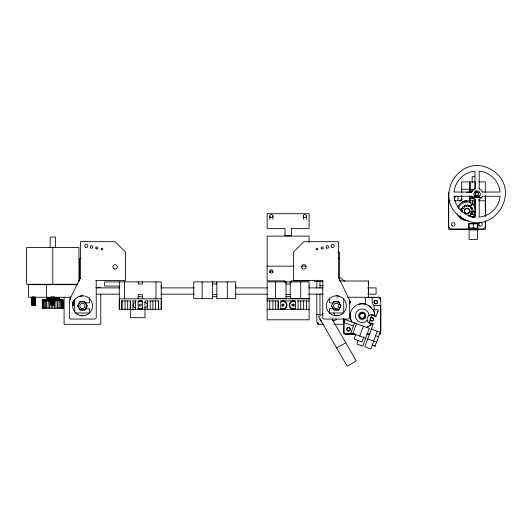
<?xml version="1.0" encoding="UTF-8"?>
<svg xmlns="http://www.w3.org/2000/svg" width="532" height="532" viewBox="0 0 532 532"><rect width="100%" height="100%" fill="white"/><g stroke="black" fill="none" stroke-linecap="round" stroke-linejoin="round"><path stroke-width="0.8" d="M35.019 297.162L34.826 305.228L34.799 297.162M35.205 305.228L35.225 297.162L35.245 305.228L35.185 297.162L35.205 305.228L31.9 305.228L31.907 297.162M54.231 297.162L54.038 305.228L54.011 297.162M54.397 297.162L54.277 305.228L54.257 297.162M54.457 305.228L54.457 297.162L54.417 305.228L51.112 305.228L51.105 297.162L51.125 305.228M73.669 305.228L73.669 301.198L73.629 305.228L72.458 305.228M161.249 300.919L161.249 309.305L119.301 309.305L119.301 300.919M130.307 309.305L130.307 300.919L121.176 300.919M158.622 300.919L158.622 309.305L158.622 300.919L149.406 300.919M278.176 300.919L278.176 309.305L278.176 300.919L267.164 300.919M343.719 331.868L343.719 318.735M368.363 297.262L368.363 281.002L339.522 281.002M375.12 346.119L372.22 345.062L375.113 346.126L380.746 330.665L380.746 305.548L374.202 305.548L373.218 304.789L372.267 303.14L372.147 297.262M461.67 200.777L461.67 195.836L461.67 200.777L454.315 200.777M461.67 192.537L461.67 188.195M469.437 202.419L469.443 198.316M461.67 192.571L461.67 181.904L469.457 181.904L469.45 189.286L461.67 189.246M469.457 184.524L469.457 182.948M32.06 297.162L32.026 305.228L32.04 297.162M70.477 299.583L70.397 297.162L70.43 299.583M35.112 297.162L35.178 305.228M32.299 297.162L32.179 305.228M51.511 297.162L51.458 305.228L51.404 297.162M32.612 297.162L32.538 305.228L32.479 297.162M51.823 297.162L51.75 305.228L51.69 297.162M73.29 301.198L73.25 305.228L73.236 301.198M471.711 196.242L454.115 196.242C454.893 207.028 464.197 216.338 474.99 217.116L475.143 199.573L473.008 198.223L471.651 196.082M479.026 199.573L481.879 197.345L472.137 197.106L478.84 197.186L480.596 194.14L478.84 191.101L475.329 191.101L475.329 197.186L481.879 197.345L482.517 196.082M32.991 297.162L32.904 305.228L32.838 297.162M52.203 297.162L52.116 305.228L52.05 297.162M33.41 297.162L33.31 305.228L33.243 297.162M34.241 297.162L34.134 305.228L34.088 297.162M34.607 297.162L34.514 305.228L34.474 297.162M51.139 308.168L51.331 297.415M52.621 297.162L52.522 305.228L52.455 297.162M53.453 297.162L53.346 305.228L53.3 297.162M53.818 297.162L53.725 305.228L53.685 297.162M72.964 302.808L72.937 305.228L72.924 302.808M33.835 297.162L33.729 305.228L33.669 297.162M53.047 297.162L52.941 305.228L52.881 297.162M477.975 192.657L475.329 191.101L475.329 197.186L473.573 194.14L475.329 191.101C480.137 191.261 479.578 198.037 475.023 195.224M475.349 207.467L473.101 204.268L469.862 205.771L469.064 206.735L468.399 206.483C469.237 203.889 466.391 204.574 466.916 206.303L466.212 206.389C466.032 204.155 463.465 204.98 464.815 206.915L464.23 207.32C463.179 205.505 461.064 207.261 463.239 208.438L462.907 209.069C460.812 207.946 460.286 210.566 462.547 210.519L462.547 211.231L461.543 211.517M471.651 192.198L473.008 190.064L474.99 188.774L475.335 182.343M475.355 194.054L476.266 192.617L477.902 192.617M62.104 299.775L63.255 300.66L63.268 308.168L42.294 308.168L42.307 300.66L43.458 299.775M469.862 205.771L468.399 206.483L468.539 205.924M466.916 206.303L467.023 205.379M350.581 312.65C349.85 315.848 350.262 319.306 352.018 322.099M468.512 216.185L468.399 215.267L469.064 215.014L469.862 215.979L473.101 217.482L470.235 216.172M472.343 214.117L471.212 213.95L472.981 213.791L471.458 212.315L471.631 211.623C474.717 212.155 473.334 209.502 471.631 210.127L471.458 209.435L472.981 207.959L471.212 207.799M458.584 208.285C460.153 202.193 468.619 199.846 473.101 204.268L470.235 205.578M354.452 322.984L350.867 332.839L365.65 338.219M352.836 333.557L356.427 323.702M355.742 334.615L354.132 339.05L362.013 341.916L363.895 336.743M358.302 340.008L356.866 343.951L362.777 346.106L369.235 328.364L344.796 319.473L343.719 322.425L353.374 325.943M359.738 336.064L363.323 326.216M377.235 331.276L370.777 349.019L364.866 346.864L373.205 323.948L369.062 322.445L370.059 319.705L370.551 319.885L370.372 320.377A1.782 1.782 0 0 0 373.411 319.838A1.782 1.782 0 0 0 371.429 317.478L371.25 317.97L370.757 317.79L371.755 315.05L375.898 316.56L378.378 309.744L372.679 309.744A12.063 12.063 0 0 0 356.201 305.328A12.063 12.063 0 0 0 351.792 321.8M475.349 214.283L473.413 217.176M469.271 206.303L469.064 206.735L469.31 206.243M80.498 277.332L69.326 300.294L69.326 317.484A1.576 1.576 0 0 0 70.896 319.054L94.656 319.054A1.576 1.576 0 0 0 96.225 317.484L96.225 280.477M471.339 207.746L470.767 208.118L470.295 207.58L470.966 205.884L470.321 205.538M340.54 306.485L338.578 309.89L333.857 309.89L331.496 305.807M470.68 207.154L470.295 207.58M470.321 216.211L470.953 216.185L470.295 214.17L470.767 213.631L472.436 214.11L470.767 213.631M379.376 332.912L380.427 331.868L380.427 330.239M472.197 209.083L471.458 209.435L471.917 209.282M49.868 297.415L49.543 308.168M474.039 189.392L470.614 189.658M323.429 313.727L318.535 316.547L347.19 366.176L356.274 360.929L332.161 319.167M336.703 348.008L345.787 342.768M460.885 209.123L462.8 208.152L460.785 209.169M474.364 189.053L475.409 188.621M468.399 206.483L470.075 205.651M336.776 319.459L333.331 321.069L332.3 318.868M461.962 202.113L464.363 201.116L469.457 200.777M47.222 297.415L47.222 299.775L46.623 300.66L46.617 308.168M472.802 211.537L469.63 211.916C468.426 215.214 463.113 213.019 464.596 209.834C465.799 206.536 471.113 208.73 469.63 211.916L471.631 211.623L475.156 212.082L471.631 211.623M43.298 299.789L42.434 300.66L42.42 308.168M80.013 296.164L82.593 295.825M359.113 304.124L362.232 303.712L365.358 304.124L365.358 297.262M336.377 315.749L338.957 315.41M46.104 299.775L45.373 300.66L45.366 308.168M45.147 299.775L44.309 300.66L44.296 308.168M44.369 299.775L43.451 300.66L43.438 308.168M43.804 299.775L42.819 300.66L42.806 308.168M466.897 192.305L471.711 192.045L454.115 192.045C454.893 181.252 464.197 171.949 474.99 171.171L474.99 188.774M474.378 176.657L472.177 176.657L472.177 182.396M475.508 181.904L470.614 181.904L470.614 191.281M478.767 181.904L485.297 181.904L485.297 192.571M482.458 192.045L500.06 192.045C499.282 181.252 489.972 171.949 479.186 171.171L479.186 188.774M475.655 192.551L478.102 192.551M482.458 196.242L500.06 196.242C499.282 207.028 489.972 216.338 479.186 217.116L479.186 199.513M470.614 198.576L474.039 198.842A5.453 5.453 0 0 0 475.349 199.38M448.589 200.777L450.158 200.777M470.614 200.777L475.714 200.777M478.767 200.777L485.297 200.777M468.539 220.707L466.943 220.707A9.962 9.962 0 0 1 457.507 213.944M337.9 252.168L339.522 252.168L339.522 280.198M80.844 258.459L79.448 258.459L79.448 280.75M338.126 258.459L339.522 258.459M267.164 266.153L293.484 266.153M301.711 266.153L305.82 266.153M95.833 280.477L125.592 280.477L125.592 252.168L115.105 241.681L80.498 241.681L80.498 278.861M322.897 280.477L293.385 280.477L293.385 252.168L303.872 241.681L338.478 241.681L338.478 278.056M309.112 280.836L291.283 280.836L291.283 282.465M323.25 281.528L314.359 281.528L314.359 280.131M212.627 283.982L216.823 283.982M286.036 283.982L290.233 283.982M77.326 284.254L26.6 284.254L26.6 247.553L78.962 247.553L78.962 281.807M77.792 284.673L28.562 284.673L28.562 297.262L70.909 297.262M319.965 285.724L323.25 285.724M119.301 286.076L104.618 286.076L104.618 281.88L161.249 281.88L161.249 309.305M160.724 286.076L161.249 286.076M235.177 286.076L235.703 286.076M308.587 286.076L309.112 286.076M95.893 287.593L100.787 287.593M96.325 287.885L119.574 287.885M161.076 287.885L194.28 287.885M235.789 287.885L267.33 287.885M308.833 287.885L322.951 287.885M367.772 287.885L376.077 287.885L376.077 294.176L367.772 294.176M96.325 294.176L119.574 294.176M161.076 294.176L194.28 294.176M235.789 294.176L267.33 294.176M308.833 294.176L322.951 294.176M212.627 294.622L216.823 294.622M286.036 294.622L290.233 294.622M138.174 296.723L142.37 296.723M212.627 296.723L216.823 296.723M286.036 296.723L290.233 296.723M347.728 297.262L378.651 297.262L380.746 299.356L380.746 330.665M367.526 297.421L380.573 297.421L380.573 299.868M119.301 298.818L161.249 298.818M43.019 299.829L51.331 299.775M62.543 299.829L53.998 299.775L54.025 297.415L54.131 299.775M42.866 299.888L51.232 299.888M54.284 299.789L62.696 299.888M42.726 299.975L51.205 299.975M54.331 299.888L62.836 299.975M42.6 300.081L51.192 300.081M54.357 299.975L62.962 300.081M42.494 300.208L51.172 300.208M54.37 300.081L63.069 300.208M42.407 300.347L51.158 300.347M54.39 300.208L63.155 300.347M42.347 300.5L51.145 300.5M54.404 300.347L63.215 300.5M42.307 300.66L51.145 300.66M54.41 300.5L63.255 300.66M42.294 300.826L51.139 300.826M54.417 300.66L63.268 300.826M132.8 300.919L136.119 300.919M147.743 300.919L144.99 300.919L144.99 317.697L130.307 317.697L130.307 300.919M297.268 300.919L309.112 300.919M333.857 301.857L338.578 301.857L340.939 305.947L338.578 310.036L333.857 310.036L331.496 305.947L333.857 301.717L338.578 301.717L340.939 305.807M84.482 302.868L89.383 302.868L89.383 297.893M333.644 302.868L329.561 302.868L329.561 297.947M85.3 308.74L89.383 308.74L89.383 312.989L75.471 312.989M333.644 308.74L329.561 308.74L329.561 312.989L343.719 312.989M267.164 309.305L309.112 309.305M316.819 314.452L319.965 314.452L319.965 293.877M323.875 324.301L317.87 324.301L317.87 322.665M334.615 324.301L343.965 324.301M345.82 333.963L354.758 333.963M366.947 333.963L370.199 333.963M355.29 334.123L343.872 334.123L343.872 318.628M366.708 334.123L369.155 334.123M378.944 334.123L380.573 334.123L380.573 330.864M354.837 334.282L345.82 334.282L343.719 332.187L343.719 319.18M61.759 299.775L62.743 300.66L62.756 308.168M61.193 299.775L62.111 300.66L62.124 308.168M60.415 299.775L61.253 300.66L61.266 308.168M59.458 299.775L60.189 300.66L60.196 308.168M58.946 308.168L58.939 300.66L58.327 299.775L58.274 297.415M336.377 295.825L338.957 296.164M80.013 315.41L82.593 315.749M471.339 214.004L472.25 214.117M465.806 219.689L462.913 218.738M471.525 214.057L474.976 215.074L471.425 214.03M461.696 210.326L462.547 210.519M62.264 299.789L63.128 300.66L63.142 308.168M56.02 308.168L55.694 297.415M475.409 199.66L475.329 203.576M471.458 212.315L471.997 212.514M371.323 329.122L380.141 332.334M375.625 335.712L378.525 336.769M376.556 342.182L367.738 338.977M470.155 216.132L470.72 216.351M479.026 188.714L481.161 190.064L482.517 192.198M476.499 195.769L475.355 194.227M476.266 195.67L478.84 197.186L476.193 195.623M462.527 218.426C494.388 237.491 523.468 188.966 491.641 169.854C459.708 150.822 430.76 199.281 462.527 218.519M462.162 218.286L459.701 215.826M339.522 277.332L344.836 281.308M368.962 305.867L371.622 308.367M133.964 306.964L134.503 307.383M462.574 207.879L463.239 208.438M378.325 297.262L380.427 299.356M318.914 324.301L316.819 322.199L316.819 293.877M470.295 214.17L470.627 214.516M469.251 215.42L469.064 215.014M338.478 277.332L349.65 300.294L349.65 317.484A1.576 1.576 0 0 1 348.074 319.054L324.32 319.054A1.576 1.576 0 0 1 322.744 317.484L322.744 280.477M333.757 312.989L335.1 315.868M464.496 206.163L464.815 206.915M466.105 205.897L466.212 206.389M468.399 215.267L468.532 215.733M485.443 195.809L485.443 215.387M485.443 221.099L485.443 229.252L448.735 229.252L448.735 192.551M485.297 195.843L485.297 216.551M485.297 220.707L485.297 226.998L483.196 229.093L450.69 229.093L448.589 226.998L448.589 195.537M477.364 228.042L477.364 223.852L469.191 223.852L469.191 228.042M474.99 199.513L474.99 217.116M474.112 200.777L474.112 205.758M474.112 215.719L474.112 217.382M473.274 223.852L473.274 228.042M472.436 200.777L472.436 204.102M472.177 189.764L472.177 191.407M472.177 197.139L472.177 198.782M470.614 196.953L470.614 203.324M469.457 181.904L469.457 192.537M469.457 195.836L469.457 202.286M457.999 196.281L457.999 200.777M377.86 311.28L377.86 312.902M374.202 305.548L374.202 309.744M368.363 281.002L368.363 284.673M368.363 287.666L368.363 294.269M343.719 298.884L343.719 312.69M319.965 281.528L319.965 288.184M317.504 280.131L317.504 281.528M316.819 281.528L316.819 288.171M309.112 242.14L309.112 236.122L267.164 236.122L267.164 280.836L284.992 280.836L284.992 282.465M306.492 216.078L306.492 219.337M306.492 300.919L306.492 309.305M303.34 216.078L303.34 219.337M303.34 300.919L303.34 309.305M300.72 281.88L300.72 298.665M300.72 300.919L300.72 309.305M298.1 300.919L298.1 309.305M295.479 309.305L295.479 300.919L280.796 300.919L280.796 309.305M290.233 281.88L290.233 298.665L309.112 298.665L309.112 281.88L267.164 281.88L267.164 298.665L286.036 298.665L286.036 281.88M275.549 281.88L275.549 298.665M275.549 300.919L275.549 309.305M272.929 216.078L272.929 219.337M272.929 300.919L272.929 309.305M269.784 216.078L269.784 219.337M269.784 300.919L269.784 309.305M227.31 281.88L227.31 298.665M216.823 281.88L216.823 298.665L235.703 298.665L235.703 281.88L193.754 281.88L193.754 298.665L212.627 298.665L212.627 281.88M202.14 281.88L202.14 298.665M156.002 281.88L156.002 298.818M155.477 300.919L155.477 309.305M152.857 300.919L152.857 309.305M150.237 300.919L150.237 309.305M147.61 300.919L147.61 309.305M142.37 281.88L142.37 283.982L138.174 283.982L138.174 281.88M142.37 298.818L142.37 294.622L138.174 294.622L138.174 298.818M142.37 309.305L142.37 300.919L138.174 300.919L138.174 309.305M135.554 300.919L135.554 309.305M132.934 300.919L132.934 309.305M127.687 300.919L127.687 309.305M125.067 300.919L125.067 309.305M124.541 281.88L124.541 298.818M119.301 281.88L119.301 309.305M100.787 294.123L100.787 324.301L64.079 324.301L64.079 297.381M74.706 299.742L74.706 312.164M73.177 301.198L73.177 305.228M59.085 297.415L59.112 299.775M58.992 297.415L59.019 299.775M58.879 297.415L58.906 299.775M58.793 297.415L58.793 299.775M58.68 297.415L58.68 299.775M58.56 297.415L58.547 299.775M58.447 297.415L58.467 299.775M58.221 297.415L58.221 299.775M58.121 297.415L58.121 299.775M58.008 297.415L58.008 299.775M57.895 297.415L57.895 299.775M57.775 297.415L57.775 299.775M57.629 297.415L57.629 299.775M57.489 297.415L57.489 299.775M57.542 308.168L57.11 297.415M57.396 297.415L57.389 299.775M57.27 297.415L57.31 299.775L57.19 297.415M57.004 297.415L57.004 299.775M56.824 297.415L56.924 299.775M56.724 297.415L56.724 299.775M56.611 297.415L56.611 299.775M56.465 297.415L56.465 299.775M56.312 297.415L56.312 299.775M56.173 297.415L56.173 299.775M56.04 297.415L56.04 299.775M55.853 297.415L55.867 299.775M55.774 297.415L55.807 299.775M55.581 297.415L55.581 299.775M55.401 247.553L55.401 237.066L50.161 237.066L50.161 247.553M55.461 299.775L55.375 297.415L55.321 299.775M55.168 297.415L55.248 299.775M55.082 297.415L55.082 299.775M54.942 297.415L54.942 299.775M54.796 297.415L54.796 299.775M54.643 297.415L54.643 299.775M54.497 297.415L54.497 299.775M54.424 300.826L54.424 308.168M54.357 297.415L54.357 299.775M54.231 297.415L54.231 299.775M52.781 247.553L52.781 284.254M52.781 304.903L52.781 308.168M51.205 297.415L51.205 299.775M51.065 297.415L51.065 299.775M50.919 297.415L50.919 299.775M50.766 297.415L50.766 299.775M50.62 297.415L50.62 299.775M50.48 297.415L50.394 299.775M50.314 297.415L50.314 299.775M50.241 297.415L50.188 299.775M50.101 297.415L50.101 299.775M49.981 297.415L49.981 299.775M49.755 299.775L49.722 297.415L49.636 299.775M49.523 297.415L49.523 299.775M49.39 297.415L49.39 299.775M49.25 297.415L49.25 299.775M49.097 297.415L49.097 299.775M48.951 297.415L48.838 299.775M48.738 297.415L48.738 299.775M48.638 297.415L48.638 299.775M48.558 297.415L48.558 299.775M48.452 297.415L48.02 308.168M48.339 297.415L48.339 299.775M48.173 297.415L48.246 299.775M48.133 297.415L48.073 299.775M47.933 297.415L47.933 299.775M47.787 297.415L47.787 299.775M47.667 297.415L47.667 299.775M47.554 297.415L47.554 299.775M47.441 297.415L47.441 299.775M47.341 297.415L47.341 299.775M47.069 297.415L47.129 299.775M47.002 297.415L47.016 299.775M46.883 297.415L46.883 299.775M46.769 297.415L46.769 299.775M46.656 297.415L46.656 299.775M46.543 297.415L46.543 299.775M46.47 297.415L46.477 299.775M46.39 284.673L46.39 297.262M295.213 308.287A3.671 3.671 0 0 1 289.707 305.109A3.671 3.671 0 0 1 295.213 301.93M295.479 308.746A4.196 4.196 0 0 1 289.182 305.109A4.196 4.196 0 0 1 295.479 301.478M291.862 305.521A1.576 1.576 0 0 1 291.862 304.703M281.056 301.93A3.671 3.671 0 0 1 286.562 305.109A3.671 3.671 0 0 1 281.056 308.287M280.796 301.478A4.196 4.196 0 0 1 287.087 305.109A4.196 4.196 0 0 1 280.796 308.746M349.085 300.567A1.676 1.676 0 0 1 349.085 303.805M373.058 323.828A4.721 4.721 0 0 1 367.399 320.882A4.721 4.721 0 0 1 369.84 314.991A4.721 4.721 0 0 1 375.924 316.906M367.053 320.59A6.816 6.816 0 0 1 356.327 319.18A6.816 6.816 0 0 1 360.47 309.185A6.816 6.816 0 0 1 369.048 315.775M371.117 324.673A12.582 12.582 0 0 1 369.88 325.757M368.51 326.668A12.582 12.582 0 0 1 367.033 327.399M373.118 309.478A12.582 12.582 0 0 1 374.807 315.775M471.458 196.747A5.24 5.24 0 0 1 469.537 198.669M469.537 189.585A5.24 5.24 0 0 1 471.458 191.507M475.402 193.329A1.576 1.576 0 0 1 477.776 192.91A1.576 1.576 0 0 1 477.776 195.324A1.576 1.576 0 0 1 475.402 194.905M472.223 191.493A5.24 5.24 0 0 1 473.054 190.409M457.739 206.928A9.962 9.962 0 0 1 466.943 200.777M454.853 196.215A1.782 1.782 0 0 1 454.202 198.649M459.429 200.916A12.582 12.582 0 0 1 462.275 199.274M468.732 198.423A12.582 12.582 0 0 1 470.348 198.749M338.99 303.732A2.939 2.939 0 0 1 339.456 304.337M370.97 324.513A12.582 12.582 0 0 1 366.887 327.24M372.972 309.318A12.582 12.582 0 0 1 374.654 315.609M349.624 300.793A1.676 1.676 0 0 1 349.278 303.433M347.602 327.792A1.676 1.676 0 0 1 349.857 328.344A1.676 1.676 0 0 1 349.404 330.618A1.676 1.676 0 0 1 347.11 330.266M346.984 330.086A1.676 1.676 0 0 1 346.891 328.603M347.11 328.224A1.676 1.676 0 0 1 347.416 327.912M375.924 300.314A1.676 1.676 0 0 1 377.341 302.342A1.676 1.676 0 0 1 375.2 303.579A1.676 1.676 0 0 1 374.156 301.338M374.255 301.139A1.676 1.676 0 0 1 374.521 300.793M374.867 300.527A1.676 1.676 0 0 1 375.486 300.314M269.784 272.57A1.576 1.529 0 0 1 271.36 271.041A1.576 1.529 0 0 1 272.929 272.57M142.869 307.709A3.671 3.671 0 0 1 138.44 308.287M138.44 301.93A3.671 3.671 0 0 1 142.869 302.515M142.37 308.746A4.196 4.196 0 0 1 138.174 308.746M138.174 301.478A4.196 4.196 0 0 1 142.37 301.478M144.731 302.489A2.62 2.62 0 0 1 147.351 305.109A2.62 2.62 0 0 1 144.731 307.735M135.813 307.735A2.62 2.62 0 0 1 133.193 305.109A2.62 2.62 0 0 1 135.813 302.489M321.747 321.049A1.676 1.676 0 0 1 320.124 318.934M73.436 301.198L73.436 305.228L73.389 301.198M73.609 301.198L73.602 305.228L73.576 301.198M121.921 300.919L121.921 309.305L121.921 300.919M70.344 297.162L70.344 299.583L70.317 297.162M51.271 297.162L51.238 305.228L51.252 297.162M73.509 301.198L73.489 305.228L73.483 301.198M282.598 305.036L283.184 305.188L282.598 305.036M293.085 305.036L293.671 305.188L293.085 305.036M284.992 234.166L284.78 235.743L291.489 235.743L291.283 228.401L309.112 228.401L309.112 213.718L267.164 213.718L267.164 228.401L284.992 228.401L284.992 234.166M80.073 301.717L77.712 305.807L80.073 309.89L84.794 309.89L87.148 305.807L84.794 301.717L80.073 301.717M80.073 301.857L77.712 305.947L80.073 310.036L84.794 310.036L87.148 305.947L84.794 301.857L80.073 301.857M270.243 270.303L269.997 270.642A1.676 1.676 0 0 0 269.997 272.271L270.569 272.863A1.529 1.529 0 0 0 272.145 272.863L272.717 272.271A1.676 1.676 0 0 0 272.717 270.642L272.145 270.043A1.529 1.529 0 0 0 270.569 270.043L270.243 270.303M471.119 207.846L470.767 208.118L471.166 207.819M477.995 223.327L468.559 223.327L468.559 228.042L477.995 228.042L477.995 223.327M477.47 229.93L469.078 229.93L469.078 239.373L477.47 239.373L477.47 229.93M309.112 298.818L267.164 298.818L267.164 319.792L309.112 319.792L309.112 298.818M81.123 308.214A2.62 2.62 0 0 0 85.054 305.947A2.62 2.62 0 0 0 81.123 303.679A2.62 2.62 0 0 0 81.123 308.214M334.907 308.214A2.62 2.62 0 0 0 338.844 305.947A2.62 2.62 0 0 0 334.907 303.679A2.62 2.62 0 0 0 334.907 308.214M303.805 217.156A1.576 1.516 0 0 0 306.432 216.477A1.576 1.516 0 0 0 304.51 214.615A1.576 1.516 0 0 0 303.805 217.156M270.243 217.156A1.576 1.516 0 0 0 272.876 216.477A1.576 1.516 0 0 0 270.948 214.615A1.576 1.516 0 0 0 270.243 217.156M292.64 305.853A1.051 1.051 0 0 0 294.396 305.381A1.051 1.051 0 0 0 293.105 304.098A1.051 1.051 0 0 0 292.64 305.853M282.366 306.02A1.051 1.051 0 0 0 283.942 305.109A1.051 1.051 0 0 0 282.366 304.204A1.051 1.051 0 0 0 282.366 306.02M374.634 303.373A1.676 1.676 0 0 0 377.441 302.622A1.676 1.676 0 0 0 375.386 300.567A1.676 1.676 0 0 0 374.634 303.373M347.808 330.811A1.676 1.676 0 0 0 350.329 329.355A1.676 1.676 0 0 0 347.808 327.905A1.676 1.676 0 0 0 347.808 330.811M371.05 320.63A1.576 1.576 0 0 0 373.411 319.267A1.576 1.576 0 0 0 371.05 317.903A1.576 1.576 0 0 0 371.05 320.63M360.344 317.664A2.673 2.673 0 0 0 364.819 316.467A2.673 2.673 0 0 0 361.541 313.188A2.673 2.673 0 0 0 360.344 317.664M359.639 318.369A3.671 3.671 0 0 0 365.777 316.72A3.671 3.671 0 0 0 361.281 312.224A3.671 3.671 0 0 0 359.639 318.369M360.909 318.043A2.62 2.62 0 0 0 364.846 315.775A2.62 2.62 0 0 0 360.909 313.501A2.62 2.62 0 0 0 360.909 318.043M479.684 225.92A1.782 1.782 0 0 0 482.358 224.371A1.782 1.782 0 0 0 479.684 222.828A1.782 1.782 0 0 0 479.684 225.92M452.419 225.92A1.782 1.782 0 0 0 455.093 224.371A1.782 1.782 0 0 0 452.419 222.828A1.782 1.782 0 0 0 452.419 225.92M465.493 212.98A2.62 2.62 0 0 0 469.69 211.244A2.62 2.62 0 0 0 466.085 208.478A2.62 2.62 0 0 0 465.493 212.98M139.53 305.853A1.051 1.051 0 0 0 141.286 305.381A1.051 1.051 0 0 0 140.002 304.098A1.051 1.051 0 0 0 139.53 305.853M302.768 268.753A2.201 2.201 0 0 0 306.073 266.845A2.201 2.201 0 0 0 302.768 264.943A2.201 2.201 0 0 0 302.768 268.753M331.396 314.412A9.962 9.962 0 0 0 346.345 305.787A9.962 9.962 0 0 0 331.396 297.155A9.962 9.962 0 0 0 331.396 314.412M331.596 246.988A1.576 1.576 0 0 0 334.229 246.283A1.576 1.576 0 0 0 332.3 244.354A1.576 1.576 0 0 0 331.596 246.988M321.481 248.71A1.051 1.051 0 0 0 323.237 248.245A1.051 1.051 0 0 0 321.953 246.954A1.051 1.051 0 0 0 321.481 248.71M316.587 249.701A0.785 0.785 0 0 0 317.764 249.016A0.785 0.785 0 0 0 316.587 248.338A0.785 0.785 0 0 0 316.587 249.701M326.808 248.058A1.31 1.31 0 0 0 328.776 246.921A1.31 1.31 0 0 0 326.808 245.784A1.31 1.31 0 0 0 326.808 248.058M114.001 268.753A2.201 2.201 0 0 0 117.306 266.845A2.201 2.201 0 0 0 114.001 264.943A2.201 2.201 0 0 0 114.001 268.753M77.612 314.412A9.962 9.962 0 0 0 92.555 305.787A9.962 9.962 0 0 0 77.612 297.155A9.962 9.962 0 0 0 77.612 314.412M85.479 247.234A1.576 1.576 0 0 0 87.84 245.87A1.576 1.576 0 0 0 85.479 244.514A1.576 1.576 0 0 0 85.479 247.234M96.225 248.876A1.051 1.051 0 0 0 97.802 247.972A1.051 1.051 0 0 0 96.225 247.061A1.051 1.051 0 0 0 96.225 248.876M101.599 249.701A0.785 0.785 0 0 0 102.782 249.016A0.785 0.785 0 0 0 101.599 248.338A0.785 0.785 0 0 0 101.599 249.701M90.58 247.846A1.31 1.31 0 0 0 92.774 247.26A1.31 1.31 0 0 0 91.171 245.658A1.31 1.31 0 0 0 90.58 247.846"/></g></svg>
